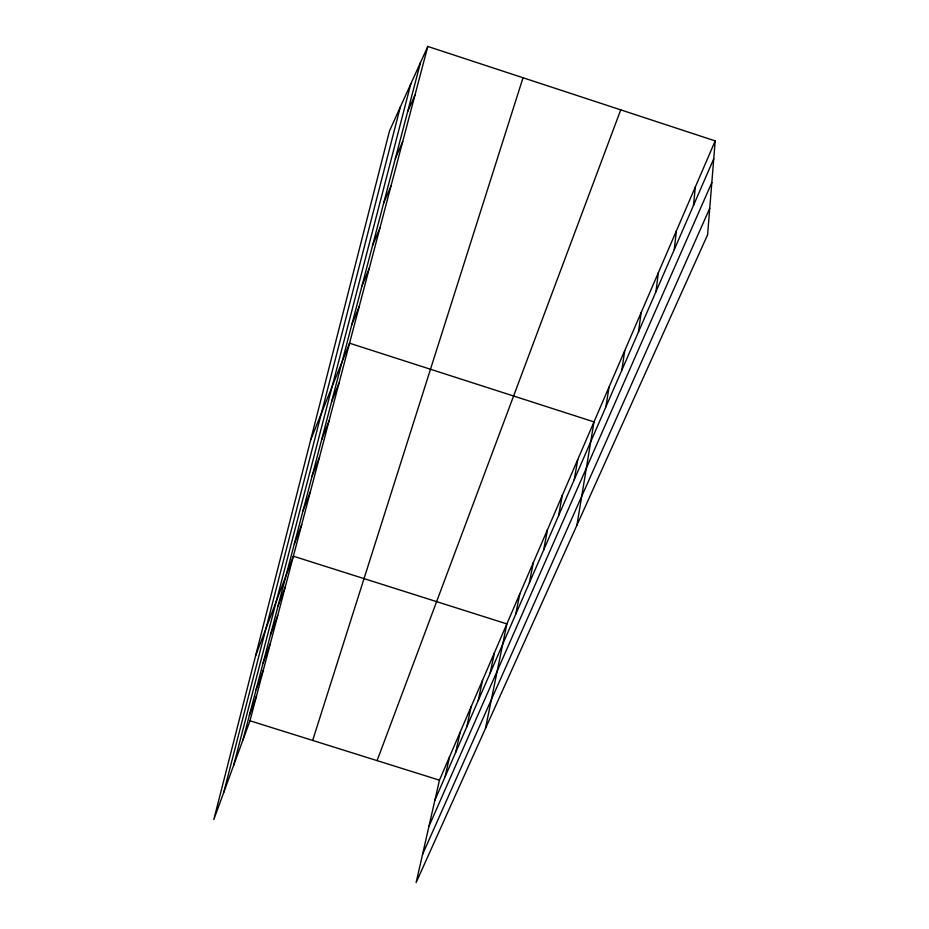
<?xml version="1.0" encoding="UTF-8"?>
<svg xmlns="http://www.w3.org/2000/svg" width="929" height="929" viewBox="0 0 929 929"><rect width="100%" height="100%" fill="white"/><g stroke="black" fill="none" stroke-linecap="round" stroke-linejoin="round"><path stroke-width="1.39" d="M715.202 140.906L707.596 234.793L416.134 882.55L439.452 780.174L715.202 140.906L427.793 46.45L389.518 130.896L213.798 819.587L249.971 720.776L427.793 46.45M693.51 205.344L695.322 187.008M674.268 249.611L676.393 230.88M655.955 291.752L658.359 272.685M638.49 331.908L641.161 312.562M621.826 370.23L624.729 350.651M605.917 406.832L609.029 387.056M576.921 525.222L594.003 421.894L349.548 343.196L310.623 440.091M574.261 479.654L577.745 459.576M558.596 515.688L562.242 495.494M543.651 550.061L547.46 529.785M529.379 582.878L533.316 562.556M515.746 614.243L519.799 593.898M485.472 728.441L506.862 623.905L293.367 556.204L255.521 656.048M490.198 673.002L494.449 652.669M478.214 700.559L482.557 680.249M466.73 727.001L471.131 706.725M455.686 752.385L460.157 732.168M445.084 776.783L449.601 756.636M223.726 792.449L400.306 107.09M233.62 765.45L410.827 83.877M242.887 740.146L420.512 62.533M312.667 740.425L523.027 77.746M249.367 715.411L256.509 695.995M256.114 689.69L263.302 670.239M263.128 662.911L270.362 643.449M270.432 635.03L277.725 615.555M377.093 760.619L620.735 109.854M278.05 605.963L285.377 586.501M294.307 543.964L301.716 524.583M302.993 510.845L310.425 491.546M312.074 476.205L319.53 456.998M321.585 439.905L329.063 420.837M331.56 401.839L339.062 382.945M351.731 324.895L359.233 306.431M361.88 286.213L369.37 268.005M372.494 245.697L379.973 227.802M383.631 203.219L391.074 185.684M395.313 158.65L402.721 141.533M434.877 800.241L713.751 158.789M428.908 826.473L711.835 182.537M407.587 111.805L414.949 95.176M422.544 854.436L709.733 208.34M249.971 720.776L439.452 780.174"/></g></svg>
